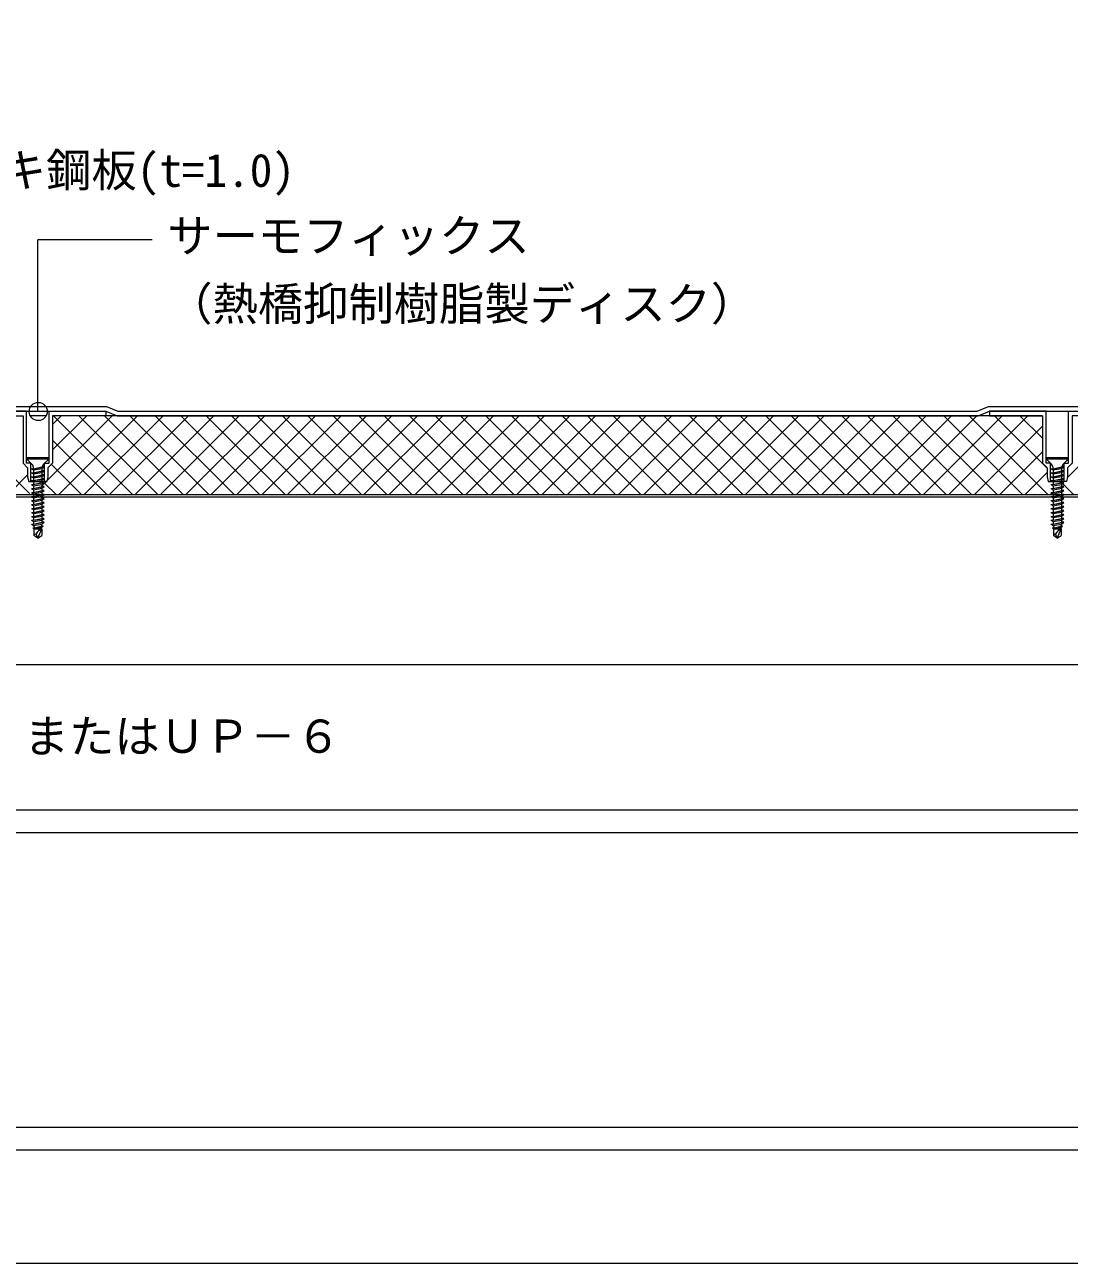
# Model space of a CAD drawing. Units: millimetres, scale not verified. Extents: x -1380 to 1380, y -955 to 955.
# Drawn here: x 295 to 756, y -660 to -113 of the extents above; entities that cross this region are included whole.
import ezdxf
from ezdxf.enums import TextEntityAlignment as Align

# ---------------------------------------------------------------- set-up
doc = ezdxf.new("R2010")
doc.units = ezdxf.units.MM
doc.header["$LTSCALE"] = 3
doc.linetypes.add('USER1', pattern=[9.525, 6.35, -3.175])
for name, color, linetype, lineweight in [('0-0_0', 7, 'Continuous', 18), ('0-1_BOUSUI', 1, 'Continuous', 18), ('0-2_MOJI', 7, 'Continuous', 18), ('0-3_HATCH', 9, 'Continuous', 18), ('0-5_KANAMONO_SCREW', 4, 'Continuous', 18), ('0-6_TEKKOTU', 7, 'USER1', 18), ('0-7_dannnetu', 6, 'Continuous', 18), ('0-C_dekki', 3, 'USER1', 18), ('0-D_zatu', 6, 'Continuous', 18)]:
    doc.layers.add(name, color=color, linetype=linetype, lineweight=lineweight)
doc.styles.add('ＭＳ ゴシック', font='')
doc.styles.get('ＭＳ ゴシック').set_extended_font_data('MS Gothic')

msp = doc.modelspace()

# ---------------------------------------------------------------- linework, layer by layer
at = {"layer": '0-0_0'}
msp.add_lwpolyline([(-899.883, -659.69), (900.117, -659.69), (900.117, 540.31), (-899.883, 540.31)], close=True, dxfattribs=at)
at = {"layer": '0-1_BOUSUI'}
for points in [[(2.973, -107.994), (2.973, -139.448), (37.973, -174.448), (37.973, -200.888), (36.973, -205.888), (36.973, -282.59), (83.287, -282.59), (89.912, -283.69), (265.587, -283.69), (270.587, -281.69), (331.358, -281.69), (336.358, -283.69), (715.587, -283.69), (720.587, -281.69), (781.358, -281.69), (786.358, -283.69), (900.117, -283.69)], [(0.973, -109.397), (0.973, -140.276), (35.973, -175.276), (35.973, -200.69), (34.973, -205.69), (34.973, -284.59), (83.123, -284.59), (89.747, -285.69), (265.973, -285.69), (270.973, -283.69), (330.973, -283.69), (335.973, -285.69), (715.973, -285.69), (720.973, -283.69), (780.973, -283.69), (785.973, -285.69), (900.117, -285.69)]]:
    msp.add_lwpolyline(points, dxfattribs=at)
at = {"layer": '0-2_MOJI'}
for p in [(351.411, -208.032), (300.973, -283.69)]:
    msp.add_line(p, (300.973, -208.032), dxfattribs=at)
msp.add_circle((301.168, -283.845), 4, dxfattribs=at)
msp.add_circle((301.168, -283.845), 4, dxfattribs=at)
at = {"layer": '0-3_HATCH'}
for p, q in [((297.312, -319.973), (263.029, -285.69)), ((305.031, -314.458), (333.798, -285.69)), ((307.473, -289.565), (311.348, -285.69)), ((307.473, -300.791), (322.573, -285.69)), ((342.744, -320.503), (307.931, -285.69)), ((310.221, -320.492), (345.024, -285.69)), ((353.973, -320.507), (319.156, -285.69)), ((321.443, -320.496), (356.249, -285.69)), ((365.202, -320.511), (330.381, -285.69)), ((332.665, -320.5), (367.474, -285.69)), ((376.431, -320.515), (341.607, -285.69)), ((343.886, -320.504), (378.7, -285.69)), ((387.66, -320.518), (352.832, -285.69)), ((355.108, -320.507), (389.925, -285.69)), ((398.889, -320.522), (364.057, -285.69)), ((366.329, -320.511), (401.15, -285.69)), ((410.118, -320.526), (375.283, -285.69)), ((377.551, -320.515), (412.376, -285.69)), ((421.347, -320.53), (386.508, -285.69)), ((388.772, -320.519), (423.601, -285.69)), ((432.576, -320.533), (397.733, -285.69)), ((399.994, -320.523), (434.826, -285.69)), ((443.806, -320.537), (408.959, -285.69)), ((411.215, -320.526), (446.051, -285.69)), ((455.035, -320.541), (420.184, -285.69)), ((422.437, -320.53), (457.277, -285.69)), ((466.264, -320.545), (431.409, -285.69)), ((433.659, -320.534), (468.502, -285.69)), ((477.493, -320.549), (442.635, -285.69)), ((444.88, -320.538), (479.727, -285.69)), ((488.722, -320.552), (453.86, -285.69)), ((456.102, -320.541), (490.953, -285.69)), ((499.951, -320.556), (465.085, -285.69)), ((467.323, -320.545), (502.178, -285.69)), ((511.18, -320.56), (476.311, -285.69)), ((478.545, -320.549), (513.403, -285.69)), ((522.409, -320.564), (487.536, -285.69)), ((489.766, -320.553), (524.629, -285.69)), ((533.638, -320.567), (498.761, -285.69)), ((500.988, -320.556), (535.854, -285.69)), ((544.867, -320.571), (509.986, -285.69)), ((512.209, -320.56), (547.079, -285.69)), ((556.096, -320.575), (521.212, -285.69)), ((523.431, -320.564), (558.305, -285.69)), ((567.326, -320.579), (532.437, -285.69)), ((534.653, -320.568), (569.53, -285.69)), ((578.555, -320.582), (543.662, -285.69)), ((545.874, -320.571), (580.755, -285.69)), ((589.784, -320.586), (554.888, -285.69)), ((557.096, -320.575), (591.981, -285.69)), ((601.013, -320.59), (566.113, -285.69)), ((568.317, -320.579), (603.206, -285.69)), ((612.242, -320.594), (577.338, -285.69)), ((579.539, -320.583), (614.431, -285.69)), ((623.471, -320.598), (588.564, -285.69)), ((590.76, -320.587), (625.657, -285.69)), ((634.7, -320.601), (599.789, -285.69)), ((601.982, -320.59), (636.882, -285.69)), ((645.929, -320.605), (611.014, -285.69)), ((613.203, -320.594), (648.107, -285.69)), ((657.158, -320.609), (622.24, -285.69)), ((624.425, -320.598), (659.333, -285.69)), ((668.387, -320.613), (633.465, -285.69)), ((635.647, -320.602), (670.558, -285.69)), ((679.616, -320.616), (644.69, -285.69)), ((646.868, -320.605), (681.783, -285.69)), ((690.845, -320.62), (655.916, -285.69)), ((658.09, -320.609), (693.009, -285.69)), ((702.075, -320.624), (667.141, -285.69)), ((669.311, -320.613), (704.234, -285.69)), ((713.304, -320.628), (678.366, -285.69)), ((680.533, -320.617), (715.459, -285.69)), ((724.533, -320.631), (689.592, -285.69)), ((691.754, -320.62), (726.685, -285.69)), ((735.762, -320.635), (700.817, -285.69)), ((702.976, -320.624), (737.91, -285.69)), ((746.991, -320.639), (712.042, -285.69)), ((746.473, -308.895), (723.268, -285.69)), ((744.473, -295.67), (734.493, -285.69)), ((755.36, -313.142), (782.811, -285.69)), ((714.198, -320.628), (744.473, -290.353)), ((331.515, -320.5), (307.473, -296.457)), ((725.419, -320.632), (744.473, -301.578)), ((320.286, -320.496), (306.976, -307.187)), ((736.641, -320.635), (746.473, -310.804)), ((288.301, -319.962), (296.473, -311.791)), ((302.823, -316.666), (304.798, -314.69)), ((303.805, -315.24), (303.487, -314.923)), ((309.057, -320.492), (303.812, -315.248)), ((758.073, -320.496), (753.248, -315.671)), ((753.261, -315.24), (753.663, -314.838)), ((747.862, -320.639), (748.618, -319.883)), ((748.886, -319.615), (749.123, -319.379))]:
    msp.add_line(p, q, dxfattribs=at)
at = {"layer": '0-5_KANAMONO_SCREW'}
for p, q in [((295.973, -304.19), (305.973, -304.19)), ((295.973, -304.69), (295.973, -304.19)), ((295.973, -304.69), (298.393, -307.11)), ((305.973, -304.69), (305.973, -304.19)), ((745.973, -304.19), (755.973, -304.19)), ((745.973, -304.69), (745.973, -304.19)), ((745.973, -304.69), (748.393, -307.11)), ((755.973, -304.69), (755.973, -304.19)), ((298.123, -309.115), (299.123, -309.656)), ((298.123, -310.865), (299.123, -311.406)), ((298.973, -308.24), (298.911, -308.009)), ((298.973, -308.24), (299.123, -308.24)), ((299.123, -309.115), (302.823, -308.24)), ((299.123, -309.115), (299.123, -308.24)), ((299.123, -309.656), (299.123, -310.865)), ((299.123, -310.865), (302.823, -309.99)), ((299.123, -311.406), (299.123, -312.615)), ((303.823, -308.24), (302.823, -308.24)), ((302.823, -308.99), (302.823, -309.99)), ((303.823, -309.99), (302.823, -309.99)), ((302.823, -310.74), (302.823, -311.74)), ((302.973, -308.24), (303.034, -308.009)), ((748.123, -309.115), (749.123, -309.656)), ((748.123, -310.865), (749.123, -311.406)), ((748.973, -308.24), (748.911, -308.009)), ((748.973, -308.24), (749.123, -308.24)), ((749.123, -309.115), (752.823, -308.24)), ((749.123, -309.115), (749.123, -308.24)), ((749.123, -309.656), (749.123, -310.865)), ((749.123, -310.865), (752.823, -309.99)), ((749.123, -311.406), (749.123, -312.615)), ((753.823, -308.24), (752.823, -308.24)), ((752.823, -308.99), (752.823, -309.99)), ((753.823, -309.99), (752.823, -309.99)), ((752.823, -310.74), (752.823, -311.74)), ((752.973, -308.24), (753.034, -308.009)), ((298.123, -312.615), (299.123, -313.156)), ((298.123, -314.365), (299.123, -314.906)), ((298.123, -316.115), (299.123, -316.656)), ((299.123, -312.615), (302.823, -311.74)), ((299.123, -313.156), (302.823, -312.49)), ((299.123, -313.156), (299.123, -314.365)), ((299.123, -314.365), (302.823, -313.49)), ((299.123, -314.906), (299.123, -316.115)), ((299.123, -316.115), (302.823, -315.24)), ((299.123, -316.656), (299.123, -317.865)), ((302.823, -312.49), (303.823, -311.74)), ((303.823, -311.74), (302.823, -311.74)), ((302.823, -312.49), (302.823, -313.49)), ((303.823, -313.49), (302.823, -313.49)), ((302.823, -314.24), (302.823, -315.24)), ((303.823, -315.24), (302.823, -315.24)), ((302.823, -315.99), (302.823, -316.99)), ((748.123, -312.615), (749.123, -313.156)), ((748.123, -314.365), (749.123, -314.906)), ((748.123, -316.115), (749.123, -316.656)), ((749.123, -312.615), (752.823, -311.74)), ((749.123, -313.156), (752.823, -312.49)), ((749.123, -313.156), (749.123, -314.365)), ((749.123, -314.365), (752.823, -313.49)), ((749.123, -314.906), (749.123, -316.115)), ((749.123, -316.115), (752.823, -315.24)), ((749.123, -316.656), (749.123, -317.865)), ((752.823, -312.49), (753.823, -311.74)), ((753.823, -311.74), (752.823, -311.74)), ((752.823, -312.49), (752.823, -313.49)), ((753.823, -313.49), (752.823, -313.49)), ((752.823, -314.24), (752.823, -315.24)), ((753.823, -315.24), (752.823, -315.24)), ((752.823, -315.99), (752.823, -316.99)), ((298.123, -317.865), (299.123, -318.406)), ((298.123, -319.615), (299.123, -320.156)), ((298.123, -321.365), (299.123, -321.906)), ((299.123, -317.865), (302.823, -316.99)), ((299.123, -318.406), (299.123, -319.615)), ((299.123, -319.615), (302.823, -318.74)), ((299.123, -320.156), (299.123, -321.365)), ((299.123, -321.365), (302.823, -320.49)), ((299.123, -321.906), (299.123, -323.115)), ((299.123, -323.115), (302.823, -322.24)), ((303.823, -316.99), (302.823, -316.99)), ((302.823, -317.74), (302.823, -318.74)), ((303.823, -318.74), (302.823, -318.74)), ((302.823, -319.49), (302.823, -320.49)), ((303.823, -320.49), (302.823, -320.49)), ((302.823, -321.24), (302.823, -322.24)), ((303.823, -322.24), (302.823, -322.24)), ((748.123, -317.865), (749.123, -318.406)), ((748.123, -319.615), (749.123, -320.156)), ((748.123, -321.365), (749.123, -321.906)), ((749.123, -317.865), (752.823, -316.99)), ((749.123, -318.406), (749.123, -319.615)), ((749.123, -319.615), (752.823, -318.74)), ((749.123, -320.156), (749.123, -321.365)), ((749.123, -321.365), (752.823, -320.49)), ((749.123, -321.906), (749.123, -323.115)), ((749.123, -323.115), (752.823, -322.24)), ((753.823, -316.99), (752.823, -316.99)), ((752.823, -317.74), (752.823, -318.74)), ((753.823, -318.74), (752.823, -318.74)), ((752.823, -319.49), (752.823, -320.49)), ((753.823, -320.49), (752.823, -320.49)), ((752.823, -321.24), (752.823, -322.24)), ((753.823, -322.24), (752.823, -322.24)), ((298.123, -323.115), (299.123, -323.656)), ((298.123, -324.865), (299.123, -324.865)), ((298.123, -324.865), (299.123, -325.406)), ((298.123, -326.615), (299.123, -326.615)), ((298.123, -326.615), (299.123, -327.156)), ((299.123, -323.656), (299.123, -324.865)), ((299.123, -324.865), (303.823, -323.99)), ((299.123, -324.865), (302.823, -323.99)), ((299.123, -325.406), (302.823, -324.74)), ((299.123, -325.406), (299.123, -326.615)), ((299.123, -326.615), (303.823, -325.74)), ((299.123, -326.615), (302.823, -325.74)), ((299.123, -327.156), (302.823, -326.49)), ((299.123, -327.156), (299.123, -328.365)), ((299.123, -328.365), (303.823, -327.49)), ((299.123, -328.365), (302.823, -327.49)), ((302.823, -322.99), (302.823, -323.99)), ((303.823, -323.99), (302.823, -323.99)), ((302.823, -324.74), (303.823, -323.99)), ((302.823, -324.74), (302.823, -325.74)), ((303.823, -325.74), (302.823, -325.74)), ((302.823, -326.49), (303.823, -325.74)), ((302.823, -326.49), (302.823, -327.49)), ((303.823, -327.49), (302.823, -327.49)), ((302.823, -328.24), (303.823, -327.49)), ((748.123, -323.115), (749.123, -323.656)), ((748.123, -324.865), (749.123, -324.865)), ((748.123, -324.865), (749.123, -325.406)), ((748.123, -326.615), (749.123, -326.615)), ((748.123, -326.615), (749.123, -327.156)), ((749.123, -323.656), (749.123, -324.865)), ((749.123, -324.865), (753.823, -323.99)), ((749.123, -324.865), (752.823, -323.99)), ((749.123, -325.406), (752.823, -324.74)), ((749.123, -325.406), (749.123, -326.615)), ((749.123, -326.615), (753.823, -325.74)), ((749.123, -326.615), (752.823, -325.74)), ((749.123, -327.156), (752.823, -326.49)), ((749.123, -327.156), (749.123, -328.365)), ((749.123, -328.365), (753.823, -327.49)), ((749.123, -328.365), (752.823, -327.49)), ((752.823, -322.99), (752.823, -323.99)), ((753.823, -323.99), (752.823, -323.99)), ((752.823, -324.74), (753.823, -323.99)), ((752.823, -324.74), (752.823, -325.74)), ((753.823, -325.74), (752.823, -325.74)), ((752.823, -326.49), (753.823, -325.74)), ((752.823, -326.49), (752.823, -327.49)), ((753.823, -327.49), (752.823, -327.49)), ((752.823, -328.24), (753.823, -327.49)), ((298.123, -328.365), (299.123, -328.365)), ((298.123, -330.115), (299.123, -330.115)), ((298.123, -330.115), (299.123, -330.656)), ((298.123, -331.865), (299.123, -331.865)), ((298.123, -331.865), (299.123, -332.406)), ((299.123, -328.906), (299.123, -330.115)), ((299.123, -330.115), (303.823, -329.24)), ((299.123, -330.115), (302.823, -329.24)), ((299.123, -330.656), (302.823, -329.99)), ((299.123, -330.656), (299.123, -331.865)), ((299.123, -331.865), (303.823, -330.99)), ((299.123, -331.865), (302.823, -330.99)), ((299.123, -332.406), (302.823, -331.74)), ((299.123, -332.406), (299.123, -333.615)), ((299.123, -333.615), (303.823, -332.74)), ((299.123, -333.615), (302.823, -332.74)), ((303.823, -329.24), (302.823, -329.24)), ((302.823, -329.99), (303.823, -329.24)), ((302.823, -329.99), (302.823, -330.99)), ((303.823, -330.99), (302.823, -330.99)), ((302.823, -331.74), (303.823, -330.99)), ((302.823, -331.74), (302.823, -332.74)), ((303.823, -332.74), (302.823, -332.74)), ((302.823, -333.49), (303.823, -332.74)), ((748.123, -328.365), (749.123, -328.365)), ((748.123, -330.115), (749.123, -330.115)), ((748.123, -330.115), (749.123, -330.656)), ((748.123, -331.865), (749.123, -331.865)), ((748.123, -331.865), (749.123, -332.406)), ((749.123, -328.906), (749.123, -330.115)), ((749.123, -330.115), (753.823, -329.24)), ((749.123, -330.115), (752.823, -329.24)), ((749.123, -330.656), (752.823, -329.99)), ((749.123, -330.656), (749.123, -331.865)), ((749.123, -331.865), (753.823, -330.99)), ((749.123, -331.865), (752.823, -330.99)), ((749.123, -332.406), (752.823, -331.74)), ((749.123, -332.406), (749.123, -333.615)), ((749.123, -333.615), (753.823, -332.74)), ((749.123, -333.615), (752.823, -332.74)), ((753.823, -329.24), (752.823, -329.24)), ((752.823, -329.99), (753.823, -329.24)), ((752.823, -329.99), (752.823, -330.99)), ((753.823, -330.99), (752.823, -330.99)), ((752.823, -331.74), (753.823, -330.99)), ((752.823, -331.74), (752.823, -332.74)), ((753.823, -332.74), (752.823, -332.74)), ((752.823, -333.49), (753.823, -332.74)), ((298.123, -333.615), (299.123, -333.615)), ((298.123, -333.615), (299.123, -334.156)), ((298.741, -335.19), (299.541, -335.623)), ((299.123, -334.156), (302.823, -333.49)), ((299.123, -334.156), (299.541, -335.19)), ((299.223, -335.623), (299.223, -338.565)), ((299.223, -335.623), (302.723, -335.623)), ((300.973, -339.79), (299.223, -338.565)), ((299.541, -335.19), (303.301, -334.49)), ((299.541, -335.623), (302.501, -335.09)), ((300.973, -339.79), (300.231, -337.787)), ((300.973, -339.79), (302.723, -338.565)), ((302.823, -333.49), (302.501, -334.49)), ((302.501, -335.09), (302.501, -335.623)), ((748.123, -333.615), (749.123, -333.615)), ((748.123, -333.615), (749.123, -334.156)), ((748.741, -335.19), (749.541, -335.623)), ((749.123, -334.156), (752.823, -333.49)), ((749.123, -334.156), (749.541, -335.19)), ((749.223, -335.623), (749.223, -338.565)), ((749.223, -335.623), (752.723, -335.623)), ((750.973, -339.79), (749.223, -338.565)), ((749.541, -335.19), (753.301, -334.49)), ((749.541, -335.623), (752.501, -335.09)), ((750.973, -339.79), (750.231, -337.787)), ((750.973, -339.79), (752.723, -338.565)), ((752.823, -333.49), (752.501, -334.49)), ((752.501, -335.09), (752.501, -335.623))]:
    msp.add_line(p, q, dxfattribs=at)
for points in [[(295.973, -304.69), (305.973, -304.69), (303.552, -307.11)], [(745.973, -304.69), (755.973, -304.69), (753.552, -307.11)], [(298.123, -309.115), (299.123, -309.115), (303.823, -308.24)], [(298.123, -310.865), (299.123, -310.865), (303.823, -309.99)], [(299.123, -309.656), (302.823, -308.99), (303.823, -308.24)], [(299.123, -311.406), (302.823, -310.74), (303.823, -309.99)], [(748.123, -309.115), (749.123, -309.115), (753.823, -308.24)], [(748.123, -310.865), (749.123, -310.865), (753.823, -309.99)], [(749.123, -309.656), (752.823, -308.99), (753.823, -308.24)], [(749.123, -311.406), (752.823, -310.74), (753.823, -309.99)], [(298.123, -312.615), (299.123, -312.615), (303.823, -311.74)], [(298.123, -314.365), (299.123, -314.365), (303.823, -313.49)], [(298.123, -316.115), (299.123, -316.115), (303.823, -315.24)], [(299.123, -314.906), (302.823, -314.24), (303.823, -313.49)], [(299.123, -316.656), (302.823, -315.99), (303.823, -315.24)], [(748.123, -312.615), (749.123, -312.615), (753.823, -311.74)], [(748.123, -314.365), (749.123, -314.365), (753.823, -313.49)], [(748.123, -316.115), (749.123, -316.115), (753.823, -315.24)], [(749.123, -314.906), (752.823, -314.24), (753.823, -313.49)], [(749.123, -316.656), (752.823, -315.99), (753.823, -315.24)], [(298.123, -317.865), (299.123, -317.865), (303.823, -316.99)], [(298.123, -319.615), (299.123, -319.615), (303.823, -318.74)], [(298.123, -321.365), (299.123, -321.365), (303.823, -320.49)], [(298.123, -323.115), (299.123, -323.115), (303.823, -322.24)], [(299.123, -318.406), (302.823, -317.74), (303.823, -316.99)], [(299.123, -320.156), (302.823, -319.49), (303.823, -318.74)], [(299.123, -321.906), (302.823, -321.24), (303.823, -320.49)], [(299.123, -323.656), (302.823, -322.99), (303.823, -322.24)], [(748.123, -317.865), (749.123, -317.865), (753.823, -316.99)], [(748.123, -319.615), (749.123, -319.615), (753.823, -318.74)], [(748.123, -321.365), (749.123, -321.365), (753.823, -320.49)], [(748.123, -323.115), (749.123, -323.115), (753.823, -322.24)], [(749.123, -318.406), (752.823, -317.74), (753.823, -316.99)], [(749.123, -320.156), (752.823, -319.49), (753.823, -318.74)], [(749.123, -321.906), (752.823, -321.24), (753.823, -320.49)], [(749.123, -323.656), (752.823, -322.99), (753.823, -322.24)], [(298.123, -328.365), (299.123, -328.906), (302.823, -328.24), (302.823, -329.24)], [(748.123, -328.365), (749.123, -328.906), (752.823, -328.24), (752.823, -329.24)], [(298.741, -335.19), (299.541, -335.19), (302.501, -334.49)], [(300.973, -339.79), (302.723, -335.623), (302.723, -338.565)], [(302.501, -335.09), (303.301, -334.49), (302.501, -334.49)], [(748.741, -335.19), (749.541, -335.19), (752.501, -334.49)], [(750.973, -339.79), (752.723, -335.623), (752.723, -338.565)], [(752.501, -335.09), (753.301, -334.49), (752.501, -334.49)]]:
    msp.add_lwpolyline(points, dxfattribs=at)
for centre, radius, start, end in [((296.979, -308.525), 2, 14.93142, 45), ((304.967, -308.525), 2, 135, 165.06858), ((746.979, -308.525), 2, 14.93142, 45), ((754.967, -308.525), 2, 135, 165.06858), ((300.973, -339.79), 2.136, 110.30447, 145), ((305.04, -340.808), 5.679, 114.08593, 147.8643), ((750.973, -339.79), 2.136, 110.30447, 145), ((755.04, -340.808), 5.679, 114.08593, 147.8643)]:
    msp.add_arc(centre, radius, start, end, dxfattribs=at)
at = {"layer": '0-6_TEKKOTU', "linetype": 'Continuous'}
for p, q in [((-899.883, -459.69), (900.117, -459.69)), ((-899.883, -469.69), (900.117, -469.69)), ((-899.883, -599.69), (900.117, -599.69)), ((-899.883, -609.69), (900.117, -609.69))]:
    msp.add_line(p, q, dxfattribs=at)
at = {"layer": '0-7_dannnetu'}
for p, q in [((304.717, -285.69), (297.619, -285.69)), ((744.473, -285.69), (307.473, -285.69)), ((329.473, -285.69), (307.473, -285.69))]:
    msp.add_line(p, q, dxfattribs=at)
at = {"layer": '0-C_dekki', "linetype": 'Continuous'}
for p, q in [((900.117, -320.69), (9.973, -320.69)), ((900.117, -321.69), (9.973, -321.69)), ((900.117, -395.69), (69.973, -395.69))]:
    msp.add_line(p, q, dxfattribs=at)
at = {"layer": '0-D_zatu'}
for p, q in [((295.973, -283.69), (305.973, -283.69)), ((745.973, -283.69), (755.973, -283.69)), ((297.973, -314.69), (303.973, -314.69)), ((747.973, -314.69), (753.973, -314.69))]:
    msp.add_line(p, q, dxfattribs=at)
for points in [[(297.973, -306.69), (295.973, -306.69), (295.973, -283.69), (270.973, -283.69), (270.973, -285.69), (294.473, -285.69), (294.473, -306.69), (296.473, -308.69), (296.473, -312.69), (296.973, -314.69), (297.973, -314.69)], [(303.973, -306.69), (305.973, -306.69), (305.973, -283.69), (330.973, -283.69), (330.973, -285.69), (307.473, -285.69), (307.473, -306.69), (305.473, -308.69), (305.473, -312.69), (304.973, -314.69), (303.973, -314.69)], [(747.973, -306.69), (745.973, -306.69), (745.973, -283.69), (720.973, -283.69), (720.973, -285.69), (744.473, -285.69), (744.473, -306.69), (746.473, -308.69), (746.473, -312.69), (746.973, -314.69), (747.973, -314.69)], [(753.973, -306.69), (755.973, -306.69), (755.973, -283.69), (780.973, -283.69), (780.973, -285.69), (757.473, -285.69), (757.473, -306.69), (755.473, -308.69), (755.473, -312.69), (754.973, -314.69), (753.973, -314.69)]]:
    msp.add_lwpolyline(points, close=True, dxfattribs=at)

# ---------------------------------------------------------------- texts
at = {"layer": '0-2_MOJI', "style": 'ＭＳ ゴシック'}
for s, p in [('溶融亜鉛メッキ鋼板(t=1.0)', (164.691, -189.105)), ('サーモフィックス', (358.116, -218.032)), ('（熱橋抑制樹脂製ディスク）', (358.116, -248.032)), ('ＵＰ－３またはＵＰ－６', (214.807, -438.836))]:
    msp.add_text(s, height=14.66, dxfattribs=at).set_placement(p, align=Align.BOTTOM_LEFT)

doc.saveas('drawing.dxf')
